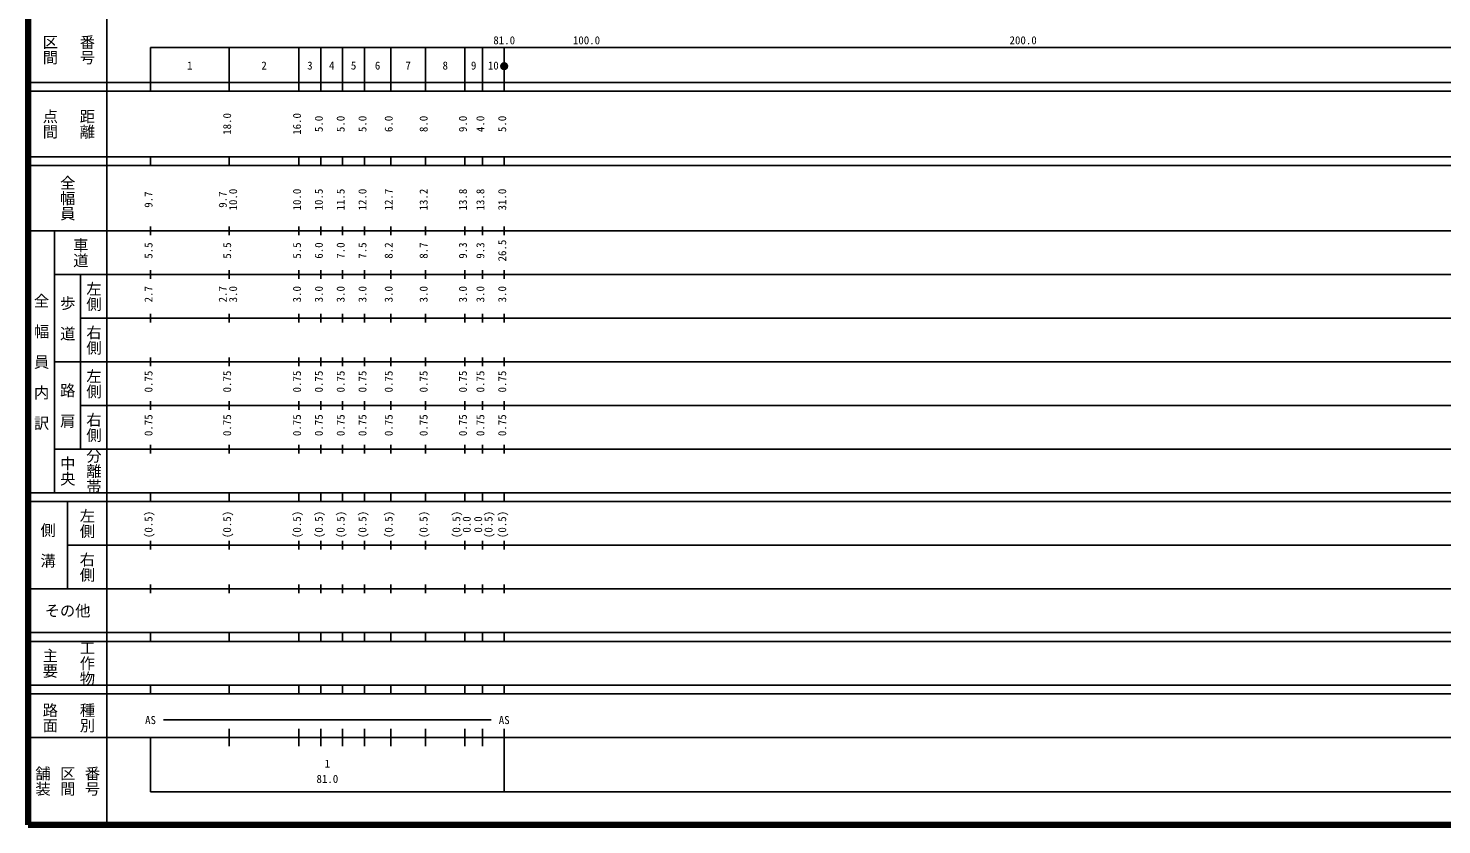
# Model space of a CAD drawing. Units: millimetres on the paper, enlarged 1000 times. Extents: x 40000 to 680000, y 20000 to 380000.
# Drawn here: x 40000 to 363711, y 20000 to 202409 of the extents above; entities that cross this region are included whole.
import ezdxf
from ezdxf.enums import TextEntityAlignment as Align

# ---------------------------------------------------------------- set-up
doc = ezdxf.new("R2010")
doc.units = ezdxf.units.MM
doc.header["$LTSCALE"] = 1000
doc.layers.add('M-TTL', color=2, linetype='Continuous', lineweight=140)
doc.layers.add('M-TTL-BAND', color=7, linetype='Continuous', lineweight=25)
doc.styles.add('@ＭＳ ゴシック', font='')
doc.styles.add('ＭＳ ゴシック', font='')
doc.styles.get('@ＭＳ ゴシック').set_extended_font_data('@MS Gothic')
doc.styles.get('ＭＳ ゴシック').set_extended_font_data('MS Gothic')

msp = doc.modelspace()

# ---------------------------------------------------------------- hatches: boundary and pattern name
at = {"layer": 'M-TTL-BAND'}
msp.add_hatch(color=256, dxfattribs=at).paths.add_polyline_path([(149750, 193700), (149749, 193729), (149748, 193759), (149745, 193788), (149741, 193817), (149736, 193846), (149729, 193875), (149722, 193904), (149713, 193932), (149704, 193960), (149693, 193987), (149681, 194014), (149668, 194040), (149654, 194066), (149639, 194092), (149624, 194117), (149607, 194141), (149589, 194164), (149570, 194187), (149551, 194209), (149530, 194230), (149509, 194251), (149487, 194270), (149464, 194289), (149441, 194307), (149417, 194324), (149392, 194339), (149366, 194354), (149340, 194368), (149314, 194381), (149287, 194393), (149260, 194404), (149232, 194413), (149204, 194422), (149175, 194429), (149146, 194436), (149117, 194441), (149088, 194445), (149059, 194448), (149029, 194449), (149000, 194450), (148971, 194449), (148941, 194448), (148912, 194445), (148883, 194441), (148854, 194436), (148825, 194429), (148796, 194422), (148768, 194413), (148740, 194404), (148713, 194393), (148686, 194381), (148660, 194368), (148634, 194354), (148608, 194339), (148583, 194324), (148559, 194307), (148536, 194289), (148513, 194270), (148491, 194251), (148470, 194230), (148449, 194209), (148430, 194187), (148411, 194164), (148393, 194141), (148376, 194117), (148361, 194092), (148346, 194066), (148332, 194040), (148319, 194014), (148307, 193987), (148296, 193960), (148287, 193932), (148278, 193904), (148271, 193875), (148264, 193846), (148259, 193817), (148255, 193788), (148252, 193759), (148251, 193729), (148250, 193700), (148251, 193671), (148252, 193641), (148255, 193612), (148259, 193583), (148264, 193554), (148271, 193525), (148278, 193496), (148287, 193468), (148296, 193440), (148307, 193413), (148319, 193386), (148332, 193360), (148346, 193334), (148361, 193308), (148376, 193283), (148393, 193259), (148411, 193236), (148430, 193213), (148449, 193191), (148470, 193170), (148491, 193149), (148513, 193130), (148536, 193111), (148559, 193093), (148583, 193076), (148608, 193061), (148634, 193046), (148660, 193032), (148686, 193019), (148713, 193007), (148740, 192996), (148768, 192987), (148796, 192978), (148825, 192971), (148854, 192964), (148883, 192959), (148912, 192955), (148941, 192952), (148971, 192951), (149000, 192950), (149029, 192951), (149059, 192952), (149088, 192955), (149117, 192959), (149146, 192964), (149175, 192971), (149204, 192978), (149232, 192987), (149260, 192996), (149287, 193007), (149314, 193019), (149340, 193032), (149366, 193046), (149392, 193061), (149417, 193076), (149441, 193093), (149464, 193111), (149487, 193130), (149509, 193149), (149530, 193170), (149551, 193191), (149570, 193213), (149589, 193236), (149607, 193259), (149624, 193283), (149639, 193308), (149654, 193334), (149668, 193360), (149681, 193386), (149693, 193413), (149704, 193440), (149713, 193468), (149722, 193496), (149729, 193525), (149736, 193554), (149741, 193583), (149745, 193612), (149748, 193641), (149749, 193671)])

# ---------------------------------------------------------------- linework, layer by layer
at = {"layer": 'M-TTL'}
for p, q in [((40000, 380000), (40000, 20000)), ((40000, 20000), (680000, 20000))]:
    msp.add_line(p, q, dxfattribs=at)
at = {"layer": 'M-TTL-BAND'}
for p, q in [((58000, 370000), (58000, 20000)), ((68000, 198000), (579000, 198000)), ((68000, 198000), (68000, 188000)), ((86000, 188000), (86000, 198000)), ((102000, 188000), (102000, 198000)), ((107000, 188000), (107000, 198000)), ((112000, 188000), (112000, 198000)), ((117000, 188000), (117000, 198000)), ((123000, 188000), (123000, 198000)), ((131000, 188000), (131000, 198000)), ((140000, 188000), (140000, 198000)), ((144000, 188000), (144000, 198000)), ((149000, 188000), (149000, 198000)), ((40000, 190000), (579000, 190000)), ((40000, 188000), (579000, 188000)), ((40000, 173000), (579000, 173000)), ((68000, 171000), (68000, 173000)), ((86000, 171000), (86000, 173000)), ((102000, 171000), (102000, 173000)), ((107000, 171000), (107000, 173000)), ((112000, 171000), (112000, 173000)), ((117000, 171000), (117000, 173000)), ((123000, 171000), (123000, 173000)), ((131000, 171000), (131000, 173000)), ((140000, 171000), (140000, 173000)), ((144000, 171000), (144000, 173000)), ((149000, 171000), (149000, 173000)), ((40000, 171000), (579000, 171000)), ((40000, 156000), (579000, 156000)), ((46000, 96000), (46000, 156000)), ((68000, 155000), (68000, 157000)), ((86000, 155000), (86000, 157000)), ((102000, 155000), (102000, 157000)), ((107000, 155000), (107000, 157000)), ((112000, 155000), (112000, 157000)), ((117000, 155000), (117000, 157000)), ((123000, 155000), (123000, 157000)), ((131000, 155000), (131000, 157000)), ((140000, 155000), (140000, 157000)), ((144000, 155000), (144000, 157000)), ((149000, 155000), (149000, 157000)), ((46000, 146000), (579000, 146000)), ((52000, 146000), (52000, 106000)), ((68000, 145000), (68000, 147000)), ((86000, 145000), (86000, 147000)), ((102000, 145000), (102000, 147000)), ((107000, 145000), (107000, 147000)), ((112000, 145000), (112000, 147000)), ((117000, 145000), (117000, 147000)), ((123000, 145000), (123000, 147000)), ((131000, 145000), (131000, 147000)), ((140000, 145000), (140000, 147000)), ((144000, 145000), (144000, 147000)), ((149000, 145000), (149000, 147000)), ((52000, 136000), (579000, 136000)), ((68000, 135000), (68000, 137000)), ((86000, 135000), (86000, 137000)), ((102000, 135000), (102000, 137000)), ((107000, 135000), (107000, 137000)), ((112000, 135000), (112000, 137000)), ((117000, 135000), (117000, 137000)), ((123000, 135000), (123000, 137000)), ((131000, 135000), (131000, 137000)), ((140000, 135000), (140000, 137000)), ((144000, 135000), (144000, 137000)), ((149000, 135000), (149000, 137000)), ((68000, 125000), (68000, 127000)), ((86000, 125000), (86000, 127000)), ((102000, 125000), (102000, 127000)), ((107000, 125000), (107000, 127000)), ((112000, 125000), (112000, 127000)), ((117000, 125000), (117000, 127000)), ((123000, 125000), (123000, 127000)), ((131000, 125000), (131000, 127000)), ((140000, 125000), (140000, 127000)), ((144000, 125000), (144000, 127000)), ((149000, 125000), (149000, 127000)), ((46000, 126000), (579000, 126000)), ((68000, 115000), (68000, 117000)), ((86000, 115000), (86000, 117000)), ((102000, 115000), (102000, 117000)), ((107000, 115000), (107000, 117000)), ((112000, 115000), (112000, 117000)), ((117000, 115000), (117000, 117000)), ((123000, 115000), (123000, 117000)), ((131000, 115000), (131000, 117000)), ((140000, 115000), (140000, 117000)), ((144000, 115000), (144000, 117000)), ((149000, 115000), (149000, 117000)), ((52000, 116000), (579000, 116000)), ((68000, 105000), (68000, 107000)), ((86000, 105000), (86000, 107000)), ((102000, 105000), (102000, 107000)), ((107000, 105000), (107000, 107000)), ((112000, 105000), (112000, 107000)), ((117000, 105000), (117000, 107000)), ((123000, 105000), (123000, 107000)), ((131000, 105000), (131000, 107000)), ((140000, 105000), (140000, 107000)), ((144000, 105000), (144000, 107000)), ((149000, 105000), (149000, 107000)), ((46000, 106000), (579000, 106000)), ((40000, 96000), (579000, 96000)), ((40000, 94000), (579000, 94000)), ((49000, 94000), (49000, 74000)), ((68000, 94000), (68000, 96000)), ((86000, 94000), (86000, 96000)), ((102000, 94000), (102000, 96000)), ((107000, 94000), (107000, 96000)), ((112000, 94000), (112000, 96000)), ((117000, 94000), (117000, 96000)), ((123000, 94000), (123000, 96000)), ((131000, 94000), (131000, 96000)), ((140000, 94000), (140000, 96000)), ((144000, 94000), (144000, 96000)), ((149000, 94000), (149000, 96000)), ((68000, 83000), (68000, 85000)), ((86000, 83000), (86000, 85000)), ((102000, 83000), (102000, 85000)), ((107000, 83000), (107000, 85000)), ((112000, 83000), (112000, 85000)), ((117000, 83000), (117000, 85000)), ((123000, 83000), (123000, 85000)), ((131000, 83000), (131000, 85000)), ((140000, 83000), (140000, 85000)), ((144000, 83000), (144000, 85000)), ((149000, 83000), (149000, 85000)), ((49000, 84000), (579000, 84000)), ((68000, 73000), (68000, 75000)), ((86000, 73000), (86000, 75000)), ((102000, 73000), (102000, 75000)), ((107000, 73000), (107000, 75000)), ((112000, 73000), (112000, 75000)), ((117000, 73000), (117000, 75000)), ((123000, 73000), (123000, 75000)), ((131000, 73000), (131000, 75000)), ((140000, 73000), (140000, 75000)), ((144000, 73000), (144000, 75000)), ((149000, 73000), (149000, 75000)), ((40000, 74000), (579000, 74000)), ((40000, 64000), (579000, 64000)), ((40000, 62000), (579000, 62000)), ((68000, 62000), (68000, 64000)), ((86000, 62000), (86000, 64000)), ((102000, 62000), (102000, 64000)), ((107000, 62000), (107000, 64000)), ((112000, 62000), (112000, 64000)), ((117000, 62000), (117000, 64000)), ((123000, 62000), (123000, 64000)), ((131000, 62000), (131000, 64000)), ((140000, 62000), (140000, 64000)), ((144000, 62000), (144000, 64000)), ((149000, 62000), (149000, 64000)), ((40000, 52000), (579000, 52000)), ((68000, 50000), (68000, 52000)), ((86000, 50000), (86000, 52000)), ((102000, 50000), (102000, 52000)), ((107000, 50000), (107000, 52000)), ((112000, 50000), (112000, 52000)), ((117000, 50000), (117000, 52000)), ((123000, 50000), (123000, 52000)), ((131000, 50000), (131000, 52000)), ((140000, 50000), (140000, 52000)), ((144000, 50000), (144000, 52000)), ((149000, 50000), (149000, 52000)), ((40000, 50000), (579000, 50000)), ((71000, 44000), (146000, 44000)), ((40000, 40000), (579000, 40000)), ((68000, 40000), (68000, 27500)), ((86000, 38000), (86000, 42000)), ((102000, 38000), (102000, 42000)), ((107000, 38000), (107000, 42000)), ((112000, 38000), (112000, 42000)), ((117000, 38000), (117000, 42000)), ((123000, 38000), (123000, 42000)), ((131000, 38000), (131000, 42000)), ((140000, 38000), (140000, 42000)), ((144000, 38000), (144000, 42000)), ((149000, 27500), (149000, 42000)), ((68000, 27500), (579000, 27500))]:
    msp.add_line(p, q, dxfattribs=at)
for radius in [750, 700]:
    msp.add_circle((149000, 193700), radius, dxfattribs=at)

# ---------------------------------------------------------------- texts
at = {"layer": 'M-TTL-BAND', "style": '@ＭＳ ゴシック'}
for s, p in [('番号', (53500, 197500)), ('区間', (45000, 197500)), ('点間', (45000, 180500)), ('距離', (53500, 180500)), ('全幅員', (49000, 163500)), ('車道', (52000, 151000)), ('左側', (55000, 141000)), ('全\u3000幅\u3000員\u3000内\u3000訳', (43000, 126000)), ('歩\u3000道', (49000, 136000)), ('右側', (55000, 131000)), ('左側', (55000, 121000)), ('路\u3000肩', (49000, 116000)), ('右側', (55000, 111000)), ('中央', (49000, 101000)), ('分離帯', (55000, 101000)), ('左側', (53500, 89000)), ('側\u3000溝', (44500, 84000)), ('右側', (53500, 79000)), ('工作物', (53500, 57000)), ('主要', (45000, 57000)), ('路面', (45000, 44500)), ('種別', (53500, 44500)), ('舗装', (43333, 30000)), ('区間', (49000, 30000)), ('番号', (54667, 30000))]:
    msp.add_text(s, height=2566, rotation=270, dxfattribs=at).set_placement(p, align=Align.MIDDLE_CENTER)
at = {"layer": 'M-TTL-BAND', "style": 'ＭＳ ゴシック'}
for s, p in [('81.0', (149000, 198195)), ('100.0', (167844, 198195)), ('200.0', (267844, 198195)), ('1', (77000, 192405)), ('2', (94000, 192405)), ('3', (104500, 192405)), ('4', (109500, 192405)), ('5', (114500, 192405)), ('6', (120000, 192405)), ('7', (127000, 192405)), ('8', (135500, 192405)), ('9', (142000, 192405)), ('10', (146500, 192405)), ('AS', (68000, 42500)), ('AS', (149000, 42500)), ('1', (108500, 32523)), ('81.0', (108500, 29033))]:
    msp.add_text(s, height=1833, dxfattribs=at).set_placement(p, align=Align.BOTTOM_CENTER)
for s, p in [('18.0', (87000, 180500)), ('16.0', (103000, 180500)), ('5.0', (108000, 180500)), ('5.0', (113000, 180500)), ('5.0', (118000, 180500)), ('6.0', (124000, 180500)), ('8.0', (132000, 180500)), ('9.0', (141000, 180500)), ('4.0', (145000, 180500)), ('5.0', (150000, 180500)), ('10.0', (88370, 163174)), ('10.0', (103000, 163174)), ('10.5', (108000, 163174)), ('11.5', (113000, 163174)), ('12.0', (118000, 163174)), ('12.7', (124000, 163174)), ('13.2', (132000, 163174)), ('13.8', (141000, 163174)), ('13.8', (145000, 163174)), ('31.0', (150000, 163174)), ('9.7', (69000, 163174)), ('9.7', (86000, 163174)), ('5.5', (69000, 151500)), ('5.5', (87000, 151500)), ('5.5', (103000, 151500)), ('6.0', (108000, 151500)), ('7.0', (113000, 151500)), ('7.5', (118000, 151500)), ('8.2', (124000, 151500)), ('8.7', (132000, 151500)), ('9.3', (141000, 151500)), ('9.3', (145000, 151500)), ('26.5', (150000, 151500)), ('2.7', (69000, 141500)), ('2.7', (86000, 141500)), ('3.0', (88370, 141500)), ('3.0', (103000, 141500)), ('3.0', (108000, 141500)), ('3.0', (113000, 141500)), ('3.0', (118000, 141500)), ('3.0', (124000, 141500)), ('3.0', (132000, 141500)), ('3.0', (141000, 141500)), ('3.0', (145000, 141500)), ('3.0', (150000, 141500)), ('0.75', (69000, 121500)), ('0.75', (87000, 121500)), ('0.75', (103000, 121500)), ('0.75', (108000, 121500)), ('0.75', (113000, 121500)), ('0.75', (118000, 121500)), ('0.75', (124000, 121500)), ('0.75', (132000, 121500)), ('0.75', (141000, 121500)), ('0.75', (145000, 121500)), ('0.75', (150000, 121500)), ('0.75', (69000, 111500)), ('0.75', (87000, 111500)), ('0.75', (103000, 111500)), ('0.75', (108000, 111500)), ('0.75', (113000, 111500)), ('0.75', (118000, 111500)), ('0.75', (124000, 111500)), ('0.75', (132000, 111500)), ('0.75', (141000, 111500)), ('0.75', (145000, 111500)), ('0.75', (150000, 111500)), ('(0.5)', (69000, 88764)), ('(0.5)', (87000, 88764)), ('(0.5)', (103000, 88764)), ('(0.5)', (108000, 88764)), ('(0.5)', (113000, 88764)), ('(0.5)', (118000, 88764)), ('(0.5)', (124000, 88764)), ('(0.5)', (132000, 88764)), ('(0.5)', (139500, 88764)), ('(0.5)', (146870, 88764)), ('(0.5)', (150000, 88764)), ('0.0', (141870, 88764)), ('0.0', (144500, 88764))]:
    msp.add_text(s, height=1833, rotation=90, dxfattribs=at).set_placement(p, align=Align.BOTTOM_CENTER)
msp.add_text('その他', height=2566, dxfattribs=at).set_placement((49000, 69000), align=Align.MIDDLE_CENTER)

doc.saveas('drawing.dxf')
